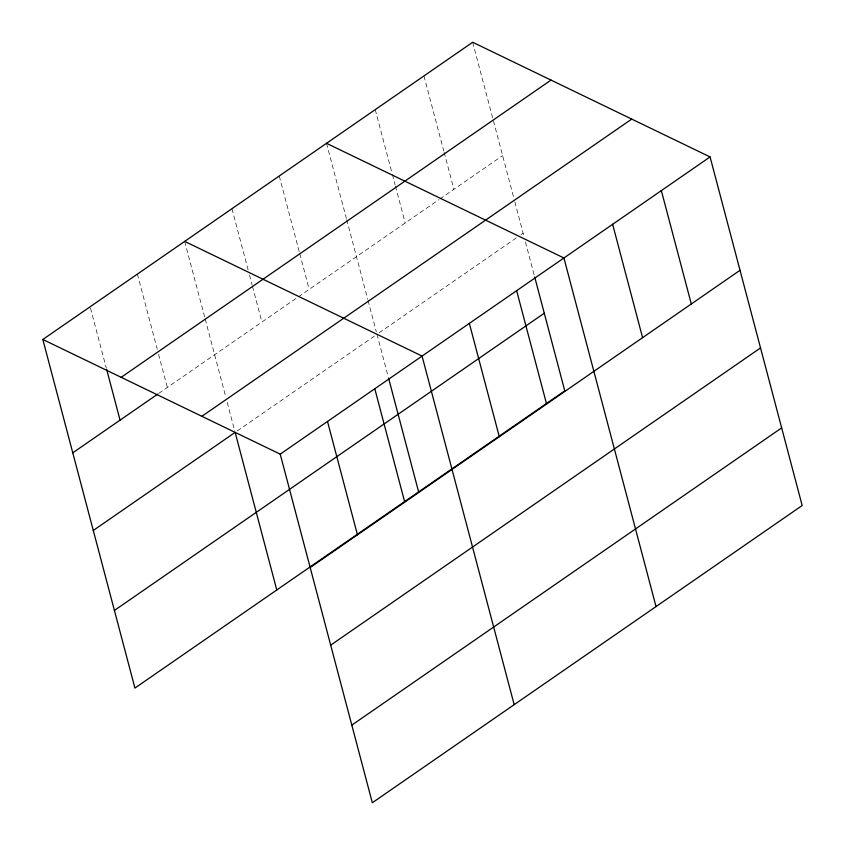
<?xml version="1.0" encoding="UTF-8"?>
<svg xmlns="http://www.w3.org/2000/svg" width="845" height="845" viewBox="0 0 845 845"><rect width="100%" height="100%" fill="white"/><g stroke="black" fill="none" stroke-linecap="round" stroke-linejoin="round"><path stroke-width="0.63" stroke-dasharray="4.22 3.17" d="M158.744 393.39L297.377 297.535M298.443 296.796L438.756 199.779M439.833 199.029L502.627 155.607M237.287 430.897L374.842 335.782M379.151 332.793L516.644 237.73M520.974 234.73L523.139 233.241M472.672 42.25L513.538 196.927M514.869 201.934L524.122 236.991M525.442 241.987L534.357 275.724M423.958 75.934L443.815 151.086M444.153 152.364L453.913 189.301M375.243 109.618L392.069 173.309M392.407 174.577L395.101 184.77M395.439 186.048L405.188 222.985M326.529 143.312L346.376 218.454M346.714 219.732L367.723 299.236M368.05 300.493L376.321 331.789M376.986 334.293L388.214 376.786M279.241 176.003L299.436 252.423M299.774 253.701L309.196 289.36M231.963 208.694L248.113 269.84M249.455 274.931L252.148 285.124M252.486 286.392L261.908 322.061M184.675 241.395L204.87 317.815M205.208 319.093L225.879 397.319M227.199 402.336L234.804 431.13M137.397 274.086L157.244 349.238M158.596 354.33L167.342 387.454M90.447 308.055L106.269 367.924"/><path stroke-width="1.27" d="M42.831 339.479L472.672 42.25L710.075 156.927L802.169 505.521L372.328 802.75L280.223 454.156L42.831 339.479L134.925 688.073L564.777 390.844L534.695 276.98M121.173 377.324L551.014 80.095M72.776 452.835L157.677 394.14M201.881 416.31L631.733 119.082M93.288 530.47L235.142 432.376L276.78 589.99M280.223 454.156L710.075 156.927M114.424 610.439L544.264 313.22M310.178 567.523L740.019 270.294M330.68 645.147L760.532 347.918M351.816 725.126L781.667 427.897M326.529 143.312L563.921 257.989L656.026 606.583M184.675 241.395L422.077 356.072L514.172 704.667M661.35 190.621L691.305 303.978M612.636 224.305L642.591 337.662M516.644 290.68L546.588 404.047M469.355 323.382L499.31 436.738M388.542 378.032L418.624 491.896M374.789 388.763L404.744 502.131M327.511 421.465L357.456 534.822M106.597 369.191L120.064 420.145"/></g></svg>
